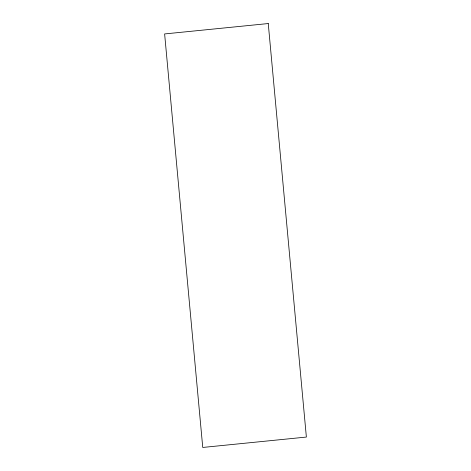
<?xml version="1.0" encoding="UTF-8"?>
<svg xmlns="http://www.w3.org/2000/svg" width="471" height="471" viewBox="0 0 471 471"><rect width="100%" height="100%" fill="white"/><g stroke="black" fill="none" stroke-linecap="round" stroke-linejoin="round"><path stroke-width="0.71" d="M268.252 23.55L164.626 33.941L202.748 447.45L306.374 437.059L268.252 23.55"/></g></svg>
